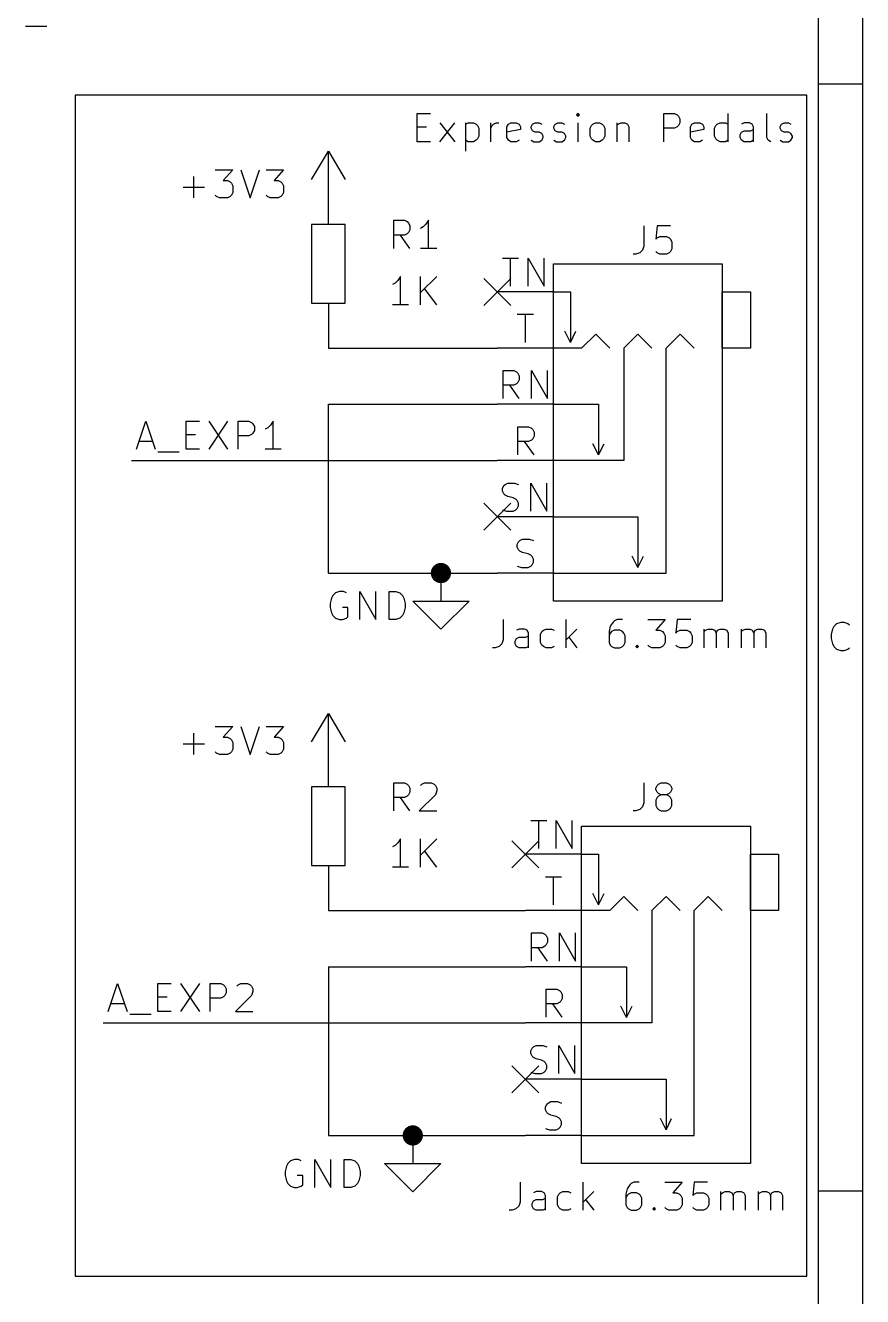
# Model space of a CAD drawing. Extents: x 0.4 to 11.3, y -7.9 to -0.4.
# Drawn here: x 9.812 to 11.299, y -6.486 to -4.226 of the extents above; entities that cross this region are included whole.
import ezdxf

# ---------------------------------------------------------------- set-up
doc = ezdxf.new("R2010")
doc.units = 0
doc.header["$MEASUREMENT"] = 0
for name, color, linetype in [('BLUE2', 5, 'CONTINUOUS'), ('BLUE3', 171, 'CONTINUOUS'), ('BROWN2', 54, 'CONTINUOUS'), ('CYAN2', 4, 'CONTINUOUS'), ('GRAY1', 251, 'CONTINUOUS'), ('GREEN3', 91, 'CONTINUOUS'), ('LYELLOW', 51, 'CONTINUOUS'), ('RED2', 1, 'CONTINUOUS'), ('RED3', 11, 'CONTINUOUS')]:
    doc.layers.add(name, color=color, linetype=linetype)

msp = doc.modelspace()

# ---------------------------------------------------------------- linework, layer by layer
at = {"layer": 'BLUE2', "linetype": 'CONTINUOUS'}
for p, q in [((10.626, -4.676), (10.674, -4.724)), ((10.674, -4.676), (10.626, -4.724)), ((10.626, -5.076), (10.674, -5.124)), ((10.674, -5.076), (10.626, -5.124)), ((10.676, -5.676), (10.724, -5.724)), ((10.724, -5.676), (10.676, -5.724)), ((10.676, -6.076), (10.724, -6.124)), ((10.724, -6.076), (10.676, -6.124))]:
    msp.add_line(p, q, dxfattribs=at)
at = {"layer": 'BLUE3', "linetype": 'CONTINUOUS'}
for p, q in [((9.9, -4.35), (9.9, -6.45)), ((11.2, -4.35), (9.9, -4.35)), ((11.2, -6.45), (11.2, -4.35)), ((10.5079, -4.433), (10.5079, -4.383)), ((10.5079, -4.383), (10.5317, -4.383)), ((10.7936, -4.383), (10.7912, -4.3853)), ((10.796, -4.3853), (10.7936, -4.383)), ((10.7936, -4.383), (10.7936, -4.3877)), ((10.9459, -4.433), (10.9459, -4.383)), ((10.9459, -4.383), (10.965, -4.383)), ((10.965, -4.383), (10.9698, -4.3853)), ((11.0602, -4.433), (11.0602, -4.383)), ((11.1293, -4.4258), (11.1293, -4.383)), ((10.5079, -4.4068), (10.5245, -4.4068)), ((10.5483, -4.433), (10.5745, -4.3996)), ((10.5483, -4.3996), (10.5745, -4.433)), ((10.5936, -4.3996), (10.5936, -4.4496)), ((10.5936, -4.402), (10.5983, -4.3996)), ((10.5983, -4.3996), (10.6079, -4.3996)), ((10.6079, -4.3996), (10.6126, -4.402)), ((10.6126, -4.402), (10.615, -4.4044)), ((10.615, -4.4044), (10.6174, -4.4092)), ((10.6388, -4.433), (10.6388, -4.3996)), ((10.6388, -4.4092), (10.6412, -4.4044)), ((10.6412, -4.4044), (10.6436, -4.402)), ((10.6436, -4.402), (10.6483, -4.3996)), ((10.6483, -4.3996), (10.6531, -4.3996)), ((10.6674, -4.4068), (10.6698, -4.402)), ((10.6674, -4.4258), (10.6674, -4.4068)), ((10.6698, -4.402), (10.6745, -4.3996)), ((10.6745, -4.3996), (10.684, -4.3996)), ((10.684, -4.3996), (10.6888, -4.402)), ((10.6888, -4.402), (10.6912, -4.4068)), ((10.6912, -4.4068), (10.6912, -4.4115)), ((10.7102, -4.4068), (10.7126, -4.402)), ((10.7102, -4.4092), (10.7102, -4.4068)), ((10.7126, -4.402), (10.7174, -4.3996)), ((10.7174, -4.3996), (10.7245, -4.3996)), ((10.7245, -4.3996), (10.7293, -4.402)), ((10.7507, -4.4068), (10.7531, -4.402)), ((10.7507, -4.4092), (10.7507, -4.4068)), ((10.7531, -4.402), (10.7579, -4.3996)), ((10.7579, -4.3996), (10.765, -4.3996)), ((10.765, -4.3996), (10.7698, -4.402)), ((10.7912, -4.3853), (10.7936, -4.3877)), ((10.7936, -4.3877), (10.796, -4.3853)), ((10.7936, -4.433), (10.7936, -4.3996)), ((10.815, -4.4092), (10.8174, -4.4044)), ((10.8174, -4.4044), (10.8198, -4.402)), ((10.8198, -4.402), (10.8245, -4.3996)), ((10.8245, -4.3996), (10.8317, -4.3996)), ((10.8317, -4.3996), (10.8364, -4.402)), ((10.8364, -4.402), (10.8388, -4.4044)), ((10.8388, -4.4044), (10.8412, -4.4092)), ((10.8626, -4.3996), (10.8626, -4.433)), ((10.8626, -4.4044), (10.865, -4.402)), ((10.865, -4.402), (10.8698, -4.3996)), ((10.8698, -4.3996), (10.8769, -4.3996)), ((10.8769, -4.3996), (10.8817, -4.402)), ((10.8817, -4.402), (10.884, -4.4068)), ((10.884, -4.4068), (10.884, -4.433)), ((10.9698, -4.4068), (10.965, -4.4092)), ((10.9698, -4.3853), (10.9721, -4.3877)), ((10.9721, -4.4044), (10.9698, -4.4068)), ((10.9721, -4.3877), (10.9745, -4.3925)), ((10.9745, -4.3996), (10.9721, -4.4044)), ((10.9745, -4.3925), (10.9745, -4.3996)), ((10.9936, -4.4068), (10.9959, -4.402)), ((10.9936, -4.4258), (10.9936, -4.4068)), ((10.9959, -4.402), (11.0007, -4.3996)), ((11.0007, -4.3996), (11.0102, -4.3996)), ((11.0102, -4.3996), (11.015, -4.402)), ((11.015, -4.402), (11.0174, -4.4068)), ((11.0174, -4.4068), (11.0174, -4.4115)), ((11.0364, -4.4092), (11.0388, -4.4044)), ((11.0388, -4.4044), (11.0412, -4.402)), ((11.0412, -4.402), (11.046, -4.3996)), ((11.046, -4.3996), (11.0555, -4.3996)), ((11.0555, -4.3996), (11.0602, -4.402)), ((11.0888, -4.3996), (11.084, -4.402)), ((11.0983, -4.3996), (11.0888, -4.3996)), ((11.1031, -4.402), (11.0983, -4.3996)), ((11.1055, -4.4068), (11.1031, -4.402)), ((11.1055, -4.433), (11.1055, -4.4068)), ((11.1531, -4.4068), (11.1555, -4.402)), ((11.1531, -4.4092), (11.1531, -4.4068)), ((11.1555, -4.402), (11.1602, -4.3996)), ((11.1602, -4.3996), (11.1674, -4.3996)), ((11.1674, -4.3996), (11.1721, -4.402)), ((10.615, -4.4282), (10.6126, -4.4306)), ((10.6174, -4.4234), (10.615, -4.4282)), ((10.6174, -4.4092), (10.6174, -4.4234)), ((10.6912, -4.4115), (10.6674, -4.4163)), ((10.6698, -4.4306), (10.6674, -4.4258)), ((10.7126, -4.4139), (10.7102, -4.4092)), ((10.7174, -4.4163), (10.7126, -4.4139)), ((10.7245, -4.4163), (10.7174, -4.4163)), ((10.7293, -4.4187), (10.7245, -4.4163)), ((10.7317, -4.4234), (10.7293, -4.4187)), ((10.7293, -4.4306), (10.7317, -4.4258)), ((10.7317, -4.4258), (10.7317, -4.4234)), ((10.7531, -4.4139), (10.7507, -4.4092)), ((10.7579, -4.4163), (10.7531, -4.4139)), ((10.765, -4.4163), (10.7579, -4.4163)), ((10.7698, -4.4187), (10.765, -4.4163)), ((10.7721, -4.4234), (10.7698, -4.4187)), ((10.7698, -4.4306), (10.7721, -4.4258)), ((10.7721, -4.4258), (10.7721, -4.4234)), ((10.815, -4.4234), (10.815, -4.4092)), ((10.8174, -4.4282), (10.815, -4.4234)), ((10.8198, -4.4306), (10.8174, -4.4282)), ((10.8388, -4.4282), (10.8364, -4.4306)), ((10.8412, -4.4234), (10.8388, -4.4282)), ((10.8412, -4.4092), (10.8412, -4.4234)), ((10.965, -4.4092), (10.9459, -4.4092)), ((11.0174, -4.4115), (10.9936, -4.4163)), ((10.9959, -4.4306), (10.9936, -4.4258)), ((11.0364, -4.4234), (11.0364, -4.4092)), ((11.0388, -4.4282), (11.0364, -4.4234)), ((11.0412, -4.4306), (11.0388, -4.4282)), ((11.0817, -4.4211), (11.084, -4.4163)), ((11.0817, -4.4258), (11.0817, -4.4211)), ((11.084, -4.4306), (11.0817, -4.4258)), ((11.084, -4.4163), (11.0888, -4.4139)), ((11.0888, -4.4139), (11.1007, -4.4139)), ((11.1007, -4.4139), (11.1055, -4.4115)), ((11.1317, -4.4306), (11.1293, -4.4258)), ((11.1555, -4.4139), (11.1531, -4.4092)), ((11.1602, -4.4163), (11.1555, -4.4139)), ((11.1674, -4.4163), (11.1602, -4.4163)), ((11.1721, -4.4187), (11.1674, -4.4163)), ((11.1745, -4.4234), (11.1721, -4.4187)), ((11.1721, -4.4306), (11.1745, -4.4258)), ((11.1745, -4.4258), (11.1745, -4.4234)), ((10.5317, -4.433), (10.5079, -4.433)), ((10.5983, -4.433), (10.5936, -4.4306)), ((10.6079, -4.433), (10.5983, -4.433)), ((10.6126, -4.4306), (10.6079, -4.433)), ((10.6745, -4.433), (10.6698, -4.4306)), ((10.684, -4.433), (10.6745, -4.433)), ((10.6888, -4.4306), (10.684, -4.433)), ((10.7102, -4.4306), (10.715, -4.433)), ((10.715, -4.433), (10.7245, -4.433)), ((10.7245, -4.433), (10.7293, -4.4306)), ((10.7507, -4.4306), (10.7555, -4.433)), ((10.7555, -4.433), (10.765, -4.433)), ((10.765, -4.433), (10.7698, -4.4306)), ((10.8245, -4.433), (10.8198, -4.4306)), ((10.8317, -4.433), (10.8245, -4.433)), ((10.8364, -4.4306), (10.8317, -4.433)), ((11.0007, -4.433), (10.9959, -4.4306)), ((11.0102, -4.433), (11.0007, -4.433)), ((11.015, -4.4306), (11.0102, -4.433)), ((11.046, -4.433), (11.0412, -4.4306)), ((11.0555, -4.433), (11.046, -4.433)), ((11.0602, -4.4306), (11.0555, -4.433)), ((11.0888, -4.433), (11.084, -4.4306)), ((11.1007, -4.433), (11.0888, -4.433)), ((11.1055, -4.4306), (11.1007, -4.433)), ((11.1364, -4.433), (11.1317, -4.4306)), ((11.1531, -4.4306), (11.1579, -4.433)), ((11.1579, -4.433), (11.1674, -4.433)), ((11.1674, -4.433), (11.1721, -4.4306)), ((9.9, -6.45), (11.2, -6.45))]:
    msp.add_line(p, q, dxfattribs=at)
at = {"layer": 'BROWN2', "linetype": 'CONTINUOUS'}
msp.add_line((9.8116, -4.2276), (9.8497, -4.2276), dxfattribs=at)
at = {"layer": 'CYAN2', "linetype": 'CONTINUOUS'}
for p, q in [((10.1109, -4.5328), (10.1109, -4.4947)), ((10.1109, -4.5328), (10.1109, -4.4947)), ((10.149, -4.4828), (10.18, -4.4828)), ((10.149, -4.4828), (10.18, -4.4828)), ((10.18, -4.4828), (10.1633, -4.5019)), ((10.18, -4.4828), (10.1633, -4.5019)), ((10.1943, -4.4828), (10.2109, -4.5328)), ((10.1943, -4.4828), (10.2109, -4.5328)), ((10.2109, -4.5328), (10.2276, -4.4828)), ((10.2109, -4.5328), (10.2276, -4.4828)), ((10.2395, -4.4828), (10.2705, -4.4828)), ((10.2395, -4.4828), (10.2705, -4.4828)), ((10.2705, -4.4828), (10.2538, -4.5019)), ((10.2705, -4.4828), (10.2538, -4.5019)), ((10.0919, -4.5138), (10.13, -4.5138)), ((10.0919, -4.5138), (10.13, -4.5138)), ((10.1633, -4.5019), (10.1705, -4.5019)), ((10.1633, -4.5019), (10.1705, -4.5019)), ((10.1705, -4.5019), (10.1752, -4.5042)), ((10.1705, -4.5019), (10.1752, -4.5042)), ((10.1752, -4.5042), (10.1776, -4.5066)), ((10.1752, -4.5042), (10.1776, -4.5066)), ((10.1776, -4.5066), (10.18, -4.5114)), ((10.1776, -4.5066), (10.18, -4.5114)), ((10.18, -4.5114), (10.18, -4.5233)), ((10.18, -4.5114), (10.18, -4.5233)), ((10.2538, -4.5019), (10.261, -4.5019)), ((10.2538, -4.5019), (10.261, -4.5019)), ((10.261, -4.5019), (10.2657, -4.5042)), ((10.261, -4.5019), (10.2657, -4.5042)), ((10.2657, -4.5042), (10.2681, -4.5066)), ((10.2657, -4.5042), (10.2681, -4.5066)), ((10.2681, -4.5066), (10.2705, -4.5114)), ((10.2681, -4.5066), (10.2705, -4.5114)), ((10.2705, -4.5114), (10.2705, -4.5233)), ((10.2705, -4.5114), (10.2705, -4.5233)), ((10.1514, -4.5304), (10.149, -4.528)), ((10.1514, -4.5304), (10.149, -4.528)), ((10.1562, -4.5328), (10.1514, -4.5304)), ((10.1562, -4.5328), (10.1514, -4.5304)), ((10.1705, -4.5328), (10.1562, -4.5328)), ((10.1705, -4.5328), (10.1562, -4.5328)), ((10.1752, -4.5304), (10.1705, -4.5328)), ((10.1752, -4.5304), (10.1705, -4.5328)), ((10.1776, -4.528), (10.1752, -4.5304)), ((10.1776, -4.528), (10.1752, -4.5304)), ((10.18, -4.5233), (10.1776, -4.528)), ((10.18, -4.5233), (10.1776, -4.528)), ((10.2419, -4.5304), (10.2395, -4.528)), ((10.2419, -4.5304), (10.2395, -4.528)), ((10.2467, -4.5328), (10.2419, -4.5304)), ((10.2467, -4.5328), (10.2419, -4.5304)), ((10.261, -4.5328), (10.2467, -4.5328)), ((10.261, -4.5328), (10.2467, -4.5328)), ((10.2657, -4.5304), (10.261, -4.5328)), ((10.2657, -4.5304), (10.261, -4.5328)), ((10.2681, -4.528), (10.2657, -4.5304)), ((10.2681, -4.528), (10.2657, -4.5304)), ((10.2705, -4.5233), (10.2681, -4.528)), ((10.2705, -4.5233), (10.2681, -4.528)), ((10.4663, -4.6228), (10.4663, -4.5728)), ((10.4663, -4.5728), (10.4853, -4.5728)), ((10.4663, -4.6228), (10.4663, -4.5728)), ((10.4663, -4.5728), (10.4853, -4.5728)), ((10.4853, -4.5728), (10.4901, -4.5752)), ((10.4853, -4.5728), (10.4901, -4.5752)), ((10.4901, -4.5752), (10.4925, -4.5776)), ((10.4901, -4.5752), (10.4925, -4.5776)), ((10.4925, -4.5776), (10.4949, -4.5823)), ((10.4925, -4.5776), (10.4949, -4.5823)), ((10.4949, -4.5823), (10.4949, -4.5895)), ((10.4949, -4.5823), (10.4949, -4.5895)), ((10.5187, -4.5847), (10.5139, -4.5871)), ((10.5187, -4.5847), (10.5139, -4.5871)), ((10.5234, -4.5799), (10.5187, -4.5847)), ((10.5234, -4.5799), (10.5187, -4.5847)), ((10.5282, -4.5728), (10.5234, -4.5799)), ((10.5282, -4.5728), (10.5234, -4.5799)), ((10.5282, -4.6228), (10.5282, -4.5728)), ((10.5282, -4.6228), (10.5282, -4.5728)), ((10.9106, -4.5828), (10.9106, -4.6185)), ((10.9344, -4.5828), (10.932, -4.6066)), ((10.9582, -4.5828), (10.9344, -4.5828)), ((10.4853, -4.599), (10.4663, -4.599)), ((10.4853, -4.599), (10.4663, -4.599)), ((10.4949, -4.6228), (10.4782, -4.599)), ((10.4949, -4.6228), (10.4782, -4.599)), ((10.4901, -4.5966), (10.4853, -4.599)), ((10.4901, -4.5966), (10.4853, -4.599)), ((10.4925, -4.5942), (10.4901, -4.5966)), ((10.4925, -4.5942), (10.4901, -4.5966)), ((10.4949, -4.5895), (10.4925, -4.5942)), ((10.4949, -4.5895), (10.4925, -4.5942)), ((10.932, -4.6066), (10.9344, -4.6042)), ((10.9344, -4.6042), (10.9391, -4.6018)), ((10.9391, -4.6018), (10.951, -4.6018)), ((10.951, -4.6018), (10.9558, -4.6042)), ((10.9558, -4.6042), (10.9582, -4.6066)), ((10.9582, -4.6066), (10.9606, -4.6114)), ((10.5425, -4.6228), (10.5139, -4.6228)), ((10.5425, -4.6228), (10.5139, -4.6228)), ((10.8963, -4.6328), (10.8915, -4.6328)), ((10.9034, -4.6304), (10.8963, -4.6328)), ((10.9082, -4.6257), (10.9034, -4.6304)), ((10.9106, -4.6185), (10.9082, -4.6257)), ((10.9344, -4.6304), (10.932, -4.628)), ((10.9391, -4.6328), (10.9344, -4.6304)), ((10.951, -4.6328), (10.9391, -4.6328)), ((10.9558, -4.6304), (10.951, -4.6328)), ((10.9582, -4.628), (10.9558, -4.6304)), ((10.9606, -4.6233), (10.9582, -4.628)), ((10.9606, -4.6114), (10.9606, -4.6233)), ((10.4782, -4.6728), (10.4734, -4.6799)), ((10.4782, -4.6728), (10.4734, -4.6799)), ((10.4782, -4.7228), (10.4782, -4.6728)), ((10.4782, -4.7228), (10.4782, -4.6728)), ((10.5139, -4.7228), (10.5139, -4.6728)), ((10.5425, -4.6728), (10.5139, -4.7014)), ((10.5139, -4.7228), (10.5139, -4.6728)), ((10.5425, -4.6728), (10.5139, -4.7014)), ((10.4687, -4.6847), (10.4639, -4.6871)), ((10.4687, -4.6847), (10.4639, -4.6871)), ((10.4734, -4.6799), (10.4687, -4.6847)), ((10.4734, -4.6799), (10.4687, -4.6847)), ((10.5425, -4.7228), (10.521, -4.6942)), ((10.5425, -4.7228), (10.521, -4.6942)), ((10.4925, -4.7228), (10.4639, -4.7228)), ((10.4925, -4.7228), (10.4639, -4.7228)), ((10.3581, -5.2399), (10.3557, -5.2447)), ((10.3629, -5.2352), (10.3581, -5.2399)), ((10.37, -5.2328), (10.3629, -5.2352)), ((10.3771, -5.2328), (10.37, -5.2328)), ((10.3819, -5.2352), (10.3771, -5.2328)), ((10.4057, -5.2828), (10.4057, -5.2328)), ((10.4057, -5.2328), (10.4343, -5.2828)), ((10.4343, -5.2828), (10.4343, -5.2328)), ((10.4581, -5.2828), (10.4581, -5.2328)), ((10.4581, -5.2328), (10.47, -5.2328)), ((10.47, -5.2328), (10.4771, -5.2352)), ((10.4771, -5.2352), (10.4819, -5.2399)), ((10.4819, -5.2399), (10.4843, -5.2447)), ((10.3557, -5.2447), (10.3533, -5.2542)), ((10.3533, -5.2542), (10.3533, -5.2614)), ((10.3533, -5.2614), (10.3557, -5.2709)), ((10.3843, -5.2614), (10.3748, -5.2614)), ((10.3843, -5.278), (10.3843, -5.2614)), ((10.4843, -5.2447), (10.4867, -5.2542)), ((10.4867, -5.2614), (10.4843, -5.2709)), ((10.4867, -5.2542), (10.4867, -5.2614)), ((10.3557, -5.2709), (10.3581, -5.2757)), ((10.3581, -5.2757), (10.3629, -5.2804)), ((10.3629, -5.2804), (10.37, -5.2828)), ((10.37, -5.2828), (10.3748, -5.2828)), ((10.3748, -5.2828), (10.3819, -5.2804)), ((10.3819, -5.2804), (10.3843, -5.278)), ((10.47, -5.2828), (10.4581, -5.2828)), ((10.4771, -5.2804), (10.47, -5.2828)), ((10.4819, -5.2757), (10.4771, -5.2804)), ((10.4843, -5.2709), (10.4819, -5.2757)), ((10.6606, -5.2828), (10.6606, -5.3185)), ((10.7725, -5.3328), (10.7725, -5.2828)), ((10.8558, -5.2876), (10.851, -5.2947)), ((10.8582, -5.2852), (10.8558, -5.2876)), ((10.8629, -5.2828), (10.8582, -5.2852)), ((10.8725, -5.2828), (10.8629, -5.2828)), ((10.9177, -5.2828), (10.9487, -5.2828)), ((10.9487, -5.2828), (10.932, -5.3018)), ((10.9701, -5.2828), (10.9677, -5.3066)), ((10.9939, -5.2828), (10.9701, -5.2828)), ((10.6891, -5.2995), (10.6844, -5.3018)), ((10.6987, -5.2995), (10.6891, -5.2995)), ((10.7034, -5.3018), (10.6987, -5.2995)), ((10.701, -5.3138), (10.7058, -5.3114)), ((10.7058, -5.3066), (10.7034, -5.3018)), ((10.7058, -5.3328), (10.7058, -5.3066)), ((10.7272, -5.309), (10.7296, -5.3042)), ((10.7272, -5.3233), (10.7272, -5.309)), ((10.7296, -5.3042), (10.732, -5.3018)), ((10.732, -5.3018), (10.7368, -5.2995)), ((10.7368, -5.2995), (10.7463, -5.2995)), ((10.7463, -5.2995), (10.751, -5.3018)), ((10.7915, -5.2995), (10.7725, -5.3185)), ((10.851, -5.2947), (10.8487, -5.3042)), ((10.8487, -5.3042), (10.8487, -5.3233)), ((10.851, -5.3066), (10.8487, -5.3114)), ((10.8534, -5.3042), (10.851, -5.3066)), ((10.8582, -5.3018), (10.8534, -5.3042)), ((10.8677, -5.3018), (10.8582, -5.3018)), ((10.8725, -5.3042), (10.8677, -5.3018)), ((10.8749, -5.3066), (10.8725, -5.3042)), ((10.8772, -5.3114), (10.8749, -5.3066)), ((10.8772, -5.3233), (10.8772, -5.3114)), ((10.932, -5.3018), (10.9391, -5.3018)), ((10.9391, -5.3018), (10.9439, -5.3042)), ((10.9439, -5.3042), (10.9463, -5.3066)), ((10.9463, -5.3066), (10.9487, -5.3114)), ((10.9487, -5.3114), (10.9487, -5.3233)), ((10.9677, -5.3066), (10.9701, -5.3042)), ((10.9701, -5.3042), (10.9749, -5.3018)), ((10.9749, -5.3018), (10.9868, -5.3018)), ((10.9868, -5.3018), (10.9915, -5.3042)), ((10.9915, -5.3042), (10.9939, -5.3066)), ((10.9939, -5.3066), (10.9963, -5.3114)), ((10.9963, -5.3114), (10.9963, -5.3233)), ((11.0177, -5.3328), (11.0177, -5.2995)), ((11.0177, -5.3042), (11.0201, -5.3018)), ((11.0201, -5.3018), (11.0249, -5.2995)), ((11.0249, -5.2995), (11.032, -5.2995)), ((11.032, -5.2995), (11.0368, -5.3018)), ((11.0368, -5.3018), (11.0391, -5.3066)), ((11.0391, -5.3066), (11.0415, -5.3018)), ((11.0391, -5.3066), (11.0391, -5.3328)), ((11.0415, -5.3018), (11.0463, -5.2995)), ((11.0463, -5.2995), (11.0534, -5.2995)), ((11.0534, -5.2995), (11.0582, -5.3018)), ((11.0582, -5.3018), (11.0606, -5.3066)), ((11.0606, -5.3066), (11.0606, -5.3328)), ((11.0844, -5.3328), (11.0844, -5.2995)), ((11.0844, -5.3042), (11.0868, -5.3018)), ((11.0868, -5.3018), (11.0915, -5.2995)), ((11.0915, -5.2995), (11.0987, -5.2995)), ((11.0987, -5.2995), (11.1034, -5.3018)), ((11.1034, -5.3018), (11.1058, -5.3066)), ((11.1058, -5.3066), (11.1082, -5.3018)), ((11.1058, -5.3066), (11.1058, -5.3328)), ((11.1082, -5.3018), (11.1129, -5.2995)), ((11.1129, -5.2995), (11.1201, -5.2995)), ((11.1201, -5.2995), (11.1248, -5.3018)), ((11.1248, -5.3018), (11.1272, -5.3066)), ((11.1272, -5.3066), (11.1272, -5.3328)), ((10.6463, -5.3328), (10.6415, -5.3328)), ((10.6534, -5.3304), (10.6463, -5.3328)), ((10.6582, -5.3257), (10.6534, -5.3304)), ((10.6606, -5.3185), (10.6582, -5.3257)), ((10.682, -5.3209), (10.6844, -5.3161)), ((10.682, -5.3257), (10.682, -5.3209)), ((10.6844, -5.3304), (10.682, -5.3257)), ((10.6844, -5.3161), (10.6891, -5.3138)), ((10.6891, -5.3328), (10.6844, -5.3304)), ((10.6891, -5.3138), (10.701, -5.3138)), ((10.701, -5.3328), (10.6891, -5.3328)), ((10.7058, -5.3304), (10.701, -5.3328)), ((10.7296, -5.328), (10.7272, -5.3233)), ((10.732, -5.3304), (10.7296, -5.328)), ((10.7368, -5.3328), (10.732, -5.3304)), ((10.7463, -5.3328), (10.7368, -5.3328)), ((10.751, -5.3304), (10.7463, -5.3328)), ((10.7772, -5.3138), (10.7915, -5.3328)), ((10.8487, -5.3233), (10.851, -5.328)), ((10.851, -5.328), (10.8534, -5.3304)), ((10.8534, -5.3304), (10.8582, -5.3328)), ((10.8582, -5.3328), (10.8677, -5.3328)), ((10.8677, -5.3328), (10.8725, -5.3304)), ((10.8725, -5.3304), (10.8749, -5.328)), ((10.8749, -5.328), (10.8772, -5.3233)), ((10.8963, -5.3304), (10.8987, -5.328)), ((10.8987, -5.3328), (10.8963, -5.3304)), ((10.8987, -5.328), (10.901, -5.3304)), ((10.8987, -5.328), (10.8987, -5.3328)), ((10.901, -5.3304), (10.8987, -5.3328)), ((10.9201, -5.3304), (10.9177, -5.328)), ((10.9249, -5.3328), (10.9201, -5.3304)), ((10.9391, -5.3328), (10.9249, -5.3328)), ((10.9439, -5.3304), (10.9391, -5.3328)), ((10.9463, -5.328), (10.9439, -5.3304)), ((10.9487, -5.3233), (10.9463, -5.328)), ((10.9701, -5.3304), (10.9677, -5.328)), ((10.9749, -5.3328), (10.9701, -5.3304)), ((10.9868, -5.3328), (10.9749, -5.3328)), ((10.9915, -5.3304), (10.9868, -5.3328)), ((10.9939, -5.328), (10.9915, -5.3304)), ((10.9963, -5.3233), (10.9939, -5.328)), ((10.1109, -5.5228), (10.1109, -5.4847)), ((10.1109, -5.5228), (10.1109, -5.4847)), ((10.149, -5.4728), (10.18, -5.4728)), ((10.149, -5.4728), (10.18, -5.4728)), ((10.18, -5.4728), (10.1633, -5.4919)), ((10.18, -5.4728), (10.1633, -5.4919)), ((10.1633, -5.4919), (10.1705, -5.4919)), ((10.1633, -5.4919), (10.1705, -5.4919)), ((10.1705, -5.4919), (10.1752, -5.4942)), ((10.1705, -5.4919), (10.1752, -5.4942)), ((10.1943, -5.4728), (10.2109, -5.5228)), ((10.1943, -5.4728), (10.2109, -5.5228)), ((10.2109, -5.5228), (10.2276, -5.4728)), ((10.2109, -5.5228), (10.2276, -5.4728)), ((10.2395, -5.4728), (10.2705, -5.4728)), ((10.2395, -5.4728), (10.2705, -5.4728)), ((10.2705, -5.4728), (10.2538, -5.4919)), ((10.2705, -5.4728), (10.2538, -5.4919)), ((10.2538, -5.4919), (10.261, -5.4919)), ((10.2538, -5.4919), (10.261, -5.4919)), ((10.261, -5.4919), (10.2657, -5.4942)), ((10.261, -5.4919), (10.2657, -5.4942)), ((10.0919, -5.5038), (10.13, -5.5038)), ((10.0919, -5.5038), (10.13, -5.5038)), ((10.1752, -5.4942), (10.1776, -5.4966)), ((10.1752, -5.4942), (10.1776, -5.4966)), ((10.1776, -5.4966), (10.18, -5.5014)), ((10.1776, -5.4966), (10.18, -5.5014)), ((10.18, -5.5133), (10.1776, -5.518)), ((10.18, -5.5133), (10.1776, -5.518)), ((10.18, -5.5014), (10.18, -5.5133)), ((10.18, -5.5014), (10.18, -5.5133)), ((10.2657, -5.4942), (10.2681, -5.4966)), ((10.2657, -5.4942), (10.2681, -5.4966)), ((10.2681, -5.4966), (10.2705, -5.5014)), ((10.2681, -5.4966), (10.2705, -5.5014)), ((10.2705, -5.5133), (10.2681, -5.518)), ((10.2705, -5.5133), (10.2681, -5.518)), ((10.2705, -5.5014), (10.2705, -5.5133)), ((10.2705, -5.5014), (10.2705, -5.5133)), ((10.1514, -5.5204), (10.149, -5.518)), ((10.1514, -5.5204), (10.149, -5.518)), ((10.1562, -5.5228), (10.1514, -5.5204)), ((10.1562, -5.5228), (10.1514, -5.5204)), ((10.1705, -5.5228), (10.1562, -5.5228)), ((10.1705, -5.5228), (10.1562, -5.5228)), ((10.1752, -5.5204), (10.1705, -5.5228)), ((10.1752, -5.5204), (10.1705, -5.5228)), ((10.1776, -5.518), (10.1752, -5.5204)), ((10.1776, -5.518), (10.1752, -5.5204)), ((10.2419, -5.5204), (10.2395, -5.518)), ((10.2419, -5.5204), (10.2395, -5.518)), ((10.2467, -5.5228), (10.2419, -5.5204)), ((10.2467, -5.5228), (10.2419, -5.5204)), ((10.261, -5.5228), (10.2467, -5.5228)), ((10.261, -5.5228), (10.2467, -5.5228)), ((10.2657, -5.5204), (10.261, -5.5228)), ((10.2657, -5.5204), (10.261, -5.5228)), ((10.2681, -5.518), (10.2657, -5.5204)), ((10.2681, -5.518), (10.2657, -5.5204)), ((10.4663, -5.6228), (10.4663, -5.5728)), ((10.4663, -5.5728), (10.4853, -5.5728)), ((10.4663, -5.6228), (10.4663, -5.5728)), ((10.4663, -5.5728), (10.4853, -5.5728)), ((10.4853, -5.5728), (10.4901, -5.5752)), ((10.4853, -5.5728), (10.4901, -5.5752)), ((10.4901, -5.5752), (10.4925, -5.5776)), ((10.4901, -5.5752), (10.4925, -5.5776)), ((10.4925, -5.5776), (10.4949, -5.5823)), ((10.4925, -5.5776), (10.4949, -5.5823)), ((10.4949, -5.5823), (10.4949, -5.5895)), ((10.4949, -5.5823), (10.4949, -5.5895)), ((10.5139, -5.5776), (10.5163, -5.5752)), ((10.5139, -5.5776), (10.5163, -5.5752)), ((10.5163, -5.5752), (10.521, -5.5728)), ((10.5163, -5.5752), (10.521, -5.5728)), ((10.521, -5.5728), (10.5329, -5.5728)), ((10.521, -5.5728), (10.5329, -5.5728)), ((10.5329, -5.5728), (10.5377, -5.5752)), ((10.5329, -5.5728), (10.5377, -5.5752)), ((10.5377, -5.5752), (10.5401, -5.5776)), ((10.5377, -5.5752), (10.5401, -5.5776)), ((10.5401, -5.5776), (10.5425, -5.5823)), ((10.5401, -5.5776), (10.5425, -5.5823)), ((10.5425, -5.5823), (10.5425, -5.5871)), ((10.5425, -5.5823), (10.5425, -5.5871)), ((10.9106, -5.5728), (10.9106, -5.6085)), ((10.932, -5.5823), (10.9344, -5.5776)), ((10.932, -5.5847), (10.932, -5.5823)), ((10.9344, -5.5776), (10.9368, -5.5752)), ((10.9368, -5.5752), (10.9415, -5.5728)), ((10.9415, -5.5728), (10.951, -5.5728)), ((10.951, -5.5728), (10.9558, -5.5752)), ((10.9558, -5.5752), (10.9582, -5.5776)), ((10.9582, -5.5776), (10.9606, -5.5823)), ((10.9606, -5.5823), (10.9606, -5.5847)), ((10.4853, -5.599), (10.4663, -5.599)), ((10.4853, -5.599), (10.4663, -5.599)), ((10.4949, -5.6228), (10.4782, -5.599)), ((10.4949, -5.6228), (10.4782, -5.599)), ((10.4901, -5.5966), (10.4853, -5.599)), ((10.4901, -5.5966), (10.4853, -5.599)), ((10.4925, -5.5942), (10.4901, -5.5966)), ((10.4925, -5.5942), (10.4901, -5.5966)), ((10.4949, -5.5895), (10.4925, -5.5942)), ((10.4949, -5.5895), (10.4925, -5.5942)), ((10.5401, -5.5942), (10.5115, -5.6228)), ((10.5401, -5.5942), (10.5115, -5.6228)), ((10.5425, -5.5871), (10.5401, -5.5942)), ((10.5425, -5.5871), (10.5401, -5.5942)), ((10.9344, -5.5895), (10.932, -5.5847)), ((10.9344, -5.599), (10.932, -5.6038)), ((10.932, -5.6038), (10.932, -5.6133)), ((10.9368, -5.5918), (10.9344, -5.5895)), ((10.9368, -5.5966), (10.9344, -5.599)), ((10.9415, -5.5942), (10.9368, -5.5918)), ((10.9415, -5.5942), (10.9368, -5.5966)), ((10.951, -5.5942), (10.9415, -5.5942)), ((10.9558, -5.5918), (10.951, -5.5942)), ((10.9558, -5.5966), (10.951, -5.5942)), ((10.9582, -5.5895), (10.9558, -5.5918)), ((10.9582, -5.599), (10.9558, -5.5966)), ((10.9606, -5.5847), (10.9582, -5.5895)), ((10.9606, -5.6038), (10.9582, -5.599)), ((10.9606, -5.6133), (10.9606, -5.6038)), ((10.5115, -5.6228), (10.5425, -5.6228)), ((10.5115, -5.6228), (10.5425, -5.6228)), ((10.8963, -5.6228), (10.8915, -5.6228)), ((10.9034, -5.6204), (10.8963, -5.6228)), ((10.9082, -5.6157), (10.9034, -5.6204)), ((10.9106, -5.6085), (10.9082, -5.6157)), ((10.932, -5.6133), (10.9344, -5.618)), ((10.9344, -5.618), (10.9368, -5.6204)), ((10.9368, -5.6204), (10.9415, -5.6228)), ((10.9415, -5.6228), (10.951, -5.6228)), ((10.951, -5.6228), (10.9558, -5.6204)), ((10.9558, -5.6204), (10.9582, -5.618)), ((10.9582, -5.618), (10.9606, -5.6133)), ((10.4782, -5.6728), (10.4734, -5.6799)), ((10.4782, -5.6728), (10.4734, -5.6799)), ((10.4782, -5.7228), (10.4782, -5.6728)), ((10.4782, -5.7228), (10.4782, -5.6728)), ((10.5139, -5.7228), (10.5139, -5.6728)), ((10.5425, -5.6728), (10.5139, -5.7014)), ((10.5139, -5.7228), (10.5139, -5.6728)), ((10.5425, -5.6728), (10.5139, -5.7014)), ((10.4687, -5.6847), (10.4639, -5.6871)), ((10.4687, -5.6847), (10.4639, -5.6871)), ((10.4734, -5.6799), (10.4687, -5.6847)), ((10.4734, -5.6799), (10.4687, -5.6847)), ((10.5425, -5.7228), (10.521, -5.6942)), ((10.5425, -5.7228), (10.521, -5.6942)), ((10.4925, -5.7228), (10.4639, -5.7228)), ((10.4925, -5.7228), (10.4639, -5.7228)), ((10.2757, -6.2547), (10.2733, -6.2642)), ((10.2781, -6.2499), (10.2757, -6.2547)), ((10.2829, -6.2452), (10.2781, -6.2499)), ((10.29, -6.2428), (10.2829, -6.2452)), ((10.2971, -6.2428), (10.29, -6.2428)), ((10.3019, -6.2452), (10.2971, -6.2428)), ((10.3257, -6.2928), (10.3257, -6.2428)), ((10.3257, -6.2428), (10.3543, -6.2928)), ((10.3543, -6.2928), (10.3543, -6.2428)), ((10.3781, -6.2928), (10.3781, -6.2428)), ((10.3781, -6.2428), (10.39, -6.2428)), ((10.39, -6.2428), (10.3971, -6.2452)), ((10.3971, -6.2452), (10.4019, -6.2499)), ((10.4019, -6.2499), (10.4043, -6.2547)), ((10.4043, -6.2547), (10.4067, -6.2642)), ((10.2733, -6.2642), (10.2733, -6.2714)), ((10.2733, -6.2714), (10.2757, -6.2809)), ((10.2757, -6.2809), (10.2781, -6.2857)), ((10.3043, -6.2714), (10.2948, -6.2714)), ((10.3043, -6.288), (10.3043, -6.2714)), ((10.4043, -6.2809), (10.4019, -6.2857)), ((10.4067, -6.2714), (10.4043, -6.2809)), ((10.4067, -6.2642), (10.4067, -6.2714)), ((10.6906, -6.2828), (10.6906, -6.3185)), ((10.8025, -6.3328), (10.8025, -6.2828)), ((10.8929, -6.2828), (10.8882, -6.2852)), ((10.9025, -6.2828), (10.8929, -6.2828)), ((10.9477, -6.2828), (10.9787, -6.2828)), ((10.9787, -6.2828), (10.962, -6.3018)), ((11.0001, -6.2828), (10.9977, -6.3066)), ((11.0239, -6.2828), (11.0001, -6.2828)), ((10.2781, -6.2857), (10.2829, -6.2904)), ((10.2829, -6.2904), (10.29, -6.2928)), ((10.29, -6.2928), (10.2948, -6.2928)), ((10.2948, -6.2928), (10.3019, -6.2904)), ((10.3019, -6.2904), (10.3043, -6.288)), ((10.39, -6.2928), (10.3781, -6.2928)), ((10.3971, -6.2904), (10.39, -6.2928)), ((10.4019, -6.2857), (10.3971, -6.2904)), ((10.7191, -6.2995), (10.7144, -6.3018)), ((10.7287, -6.2995), (10.7191, -6.2995)), ((10.7334, -6.3018), (10.7287, -6.2995)), ((10.7358, -6.3066), (10.7334, -6.3018)), ((10.7572, -6.309), (10.7596, -6.3042)), ((10.7596, -6.3042), (10.762, -6.3018)), ((10.762, -6.3018), (10.7668, -6.2995)), ((10.7668, -6.2995), (10.7763, -6.2995)), ((10.7763, -6.2995), (10.781, -6.3018)), ((10.8215, -6.2995), (10.8025, -6.3185)), ((10.881, -6.2947), (10.8787, -6.3042)), ((10.8787, -6.3042), (10.8787, -6.3233)), ((10.8858, -6.2876), (10.881, -6.2947)), ((10.8834, -6.3042), (10.881, -6.3066)), ((10.8882, -6.3018), (10.8834, -6.3042)), ((10.8882, -6.2852), (10.8858, -6.2876)), ((10.8977, -6.3018), (10.8882, -6.3018)), ((10.9025, -6.3042), (10.8977, -6.3018)), ((10.9049, -6.3066), (10.9025, -6.3042)), ((10.962, -6.3018), (10.9691, -6.3018)), ((10.9691, -6.3018), (10.9739, -6.3042)), ((10.9739, -6.3042), (10.9763, -6.3066)), ((10.9977, -6.3066), (11.0001, -6.3042)), ((11.0001, -6.3042), (11.0049, -6.3018)), ((11.0049, -6.3018), (11.0168, -6.3018)), ((11.0168, -6.3018), (11.0215, -6.3042)), ((11.0215, -6.3042), (11.0239, -6.3066)), ((11.0477, -6.3328), (11.0477, -6.2995)), ((11.0477, -6.3042), (11.0501, -6.3018)), ((11.0501, -6.3018), (11.0549, -6.2995)), ((11.0549, -6.2995), (11.062, -6.2995)), ((11.062, -6.2995), (11.0668, -6.3018)), ((11.0668, -6.3018), (11.0691, -6.3066)), ((11.0691, -6.3066), (11.0715, -6.3018)), ((11.0715, -6.3018), (11.0763, -6.2995)), ((11.0763, -6.2995), (11.0834, -6.2995)), ((11.0834, -6.2995), (11.0882, -6.3018)), ((11.0882, -6.3018), (11.0906, -6.3066)), ((11.1144, -6.3328), (11.1144, -6.2995)), ((11.1144, -6.3042), (11.1168, -6.3018)), ((11.1168, -6.3018), (11.1215, -6.2995)), ((11.1215, -6.2995), (11.1287, -6.2995)), ((11.1287, -6.2995), (11.1334, -6.3018)), ((11.1334, -6.3018), (11.1358, -6.3066)), ((11.1358, -6.3066), (11.1382, -6.3018)), ((11.1382, -6.3018), (11.1429, -6.2995)), ((11.1429, -6.2995), (11.1501, -6.2995)), ((11.1501, -6.2995), (11.1548, -6.3018)), ((11.1548, -6.3018), (11.1572, -6.3066)), ((10.6882, -6.3257), (10.6834, -6.3304)), ((10.6906, -6.3185), (10.6882, -6.3257)), ((10.712, -6.3209), (10.7144, -6.3161)), ((10.712, -6.3257), (10.712, -6.3209)), ((10.7144, -6.3304), (10.712, -6.3257)), ((10.7144, -6.3161), (10.7191, -6.3138)), ((10.7191, -6.3138), (10.731, -6.3138)), ((10.731, -6.3138), (10.7358, -6.3114)), ((10.7358, -6.3328), (10.7358, -6.3066)), ((10.7572, -6.3233), (10.7572, -6.309)), ((10.7596, -6.328), (10.7572, -6.3233)), ((10.762, -6.3304), (10.7596, -6.328)), ((10.8072, -6.3138), (10.8215, -6.3328)), ((10.881, -6.3066), (10.8787, -6.3114)), ((10.8787, -6.3233), (10.881, -6.328)), ((10.881, -6.328), (10.8834, -6.3304)), ((10.9025, -6.3304), (10.9049, -6.328)), ((10.9072, -6.3114), (10.9049, -6.3066)), ((10.9049, -6.328), (10.9072, -6.3233)), ((10.9072, -6.3233), (10.9072, -6.3114)), ((10.9263, -6.3304), (10.9287, -6.328)), ((10.9287, -6.328), (10.931, -6.3304)), ((10.9287, -6.328), (10.9287, -6.3328)), ((10.9501, -6.3304), (10.9477, -6.328)), ((10.9763, -6.328), (10.9739, -6.3304)), ((10.9763, -6.3066), (10.9787, -6.3114)), ((10.9787, -6.3233), (10.9763, -6.328)), ((10.9787, -6.3114), (10.9787, -6.3233)), ((11.0001, -6.3304), (10.9977, -6.328)), ((11.0239, -6.328), (11.0215, -6.3304)), ((11.0239, -6.3066), (11.0263, -6.3114)), ((11.0263, -6.3233), (11.0239, -6.328)), ((11.0263, -6.3114), (11.0263, -6.3233)), ((11.0691, -6.3066), (11.0691, -6.3328)), ((11.0906, -6.3066), (11.0906, -6.3328)), ((11.1358, -6.3066), (11.1358, -6.3328)), ((11.1572, -6.3066), (11.1572, -6.3328)), ((10.6763, -6.3328), (10.6715, -6.3328)), ((10.6834, -6.3304), (10.6763, -6.3328)), ((10.7191, -6.3328), (10.7144, -6.3304)), ((10.731, -6.3328), (10.7191, -6.3328)), ((10.7358, -6.3304), (10.731, -6.3328)), ((10.7668, -6.3328), (10.762, -6.3304)), ((10.7763, -6.3328), (10.7668, -6.3328)), ((10.781, -6.3304), (10.7763, -6.3328)), ((10.8834, -6.3304), (10.8882, -6.3328)), ((10.8882, -6.3328), (10.8977, -6.3328)), ((10.8977, -6.3328), (10.9025, -6.3304)), ((10.9287, -6.3328), (10.9263, -6.3304)), ((10.931, -6.3304), (10.9287, -6.3328)), ((10.9549, -6.3328), (10.9501, -6.3304)), ((10.9691, -6.3328), (10.9549, -6.3328)), ((10.9739, -6.3304), (10.9691, -6.3328)), ((11.0049, -6.3328), (11.0001, -6.3304)), ((11.0168, -6.3328), (11.0049, -6.3328)), ((11.0215, -6.3304), (11.0168, -6.3328))]:
    msp.add_line(p, q, dxfattribs=at)
at = {"layer": 'GRAY1', "linetype": 'CONTINUOUS'}
for p, q in [((10.0089, -4.9798), (10.0255, -4.9298)), ((10.0255, -4.9298), (10.0422, -4.9798)), ((10.097, -4.9798), (10.097, -4.9298)), ((10.097, -4.9298), (10.1208, -4.9298)), ((10.1374, -4.9298), (10.1708, -4.9798)), ((10.1708, -4.9298), (10.1374, -4.9798)), ((10.1898, -4.9798), (10.1898, -4.9298)), ((10.1898, -4.9298), (10.2089, -4.9298)), ((10.2089, -4.9298), (10.2136, -4.9322)), ((10.2136, -4.9322), (10.216, -4.9346)), ((10.216, -4.9346), (10.2184, -4.9393)), ((10.2184, -4.9465), (10.216, -4.9512)), ((10.2184, -4.9393), (10.2184, -4.9465)), ((10.2422, -4.9417), (10.2374, -4.9441)), ((10.247, -4.9369), (10.2422, -4.9417)), ((10.2517, -4.9298), (10.247, -4.9369)), ((10.2517, -4.9798), (10.2517, -4.9298)), ((10.0136, -4.9655), (10.0374, -4.9655)), ((10.097, -4.9536), (10.1136, -4.9536)), ((10.2089, -4.956), (10.1898, -4.956)), ((10.2136, -4.9536), (10.2089, -4.956)), ((10.216, -4.9512), (10.2136, -4.9536)), ((10.047, -4.9846), (10.0851, -4.9846)), ((10.1208, -4.9798), (10.097, -4.9798)), ((10.266, -4.9798), (10.2374, -4.9798)), ((9.9589, -5.9798), (9.9755, -5.9298)), ((9.9755, -5.9298), (9.9922, -5.9798)), ((10.047, -5.9798), (10.047, -5.9298)), ((10.047, -5.9298), (10.0708, -5.9298)), ((10.0874, -5.9298), (10.1208, -5.9798)), ((10.1208, -5.9298), (10.0874, -5.9798)), ((10.1398, -5.9798), (10.1398, -5.9298)), ((10.1398, -5.9298), (10.1589, -5.9298)), ((10.1589, -5.9298), (10.1636, -5.9322)), ((10.1636, -5.9322), (10.166, -5.9346)), ((10.166, -5.9346), (10.1684, -5.9393)), ((10.1684, -5.9393), (10.1684, -5.9465)), ((10.1874, -5.9346), (10.1898, -5.9322)), ((10.1898, -5.9322), (10.1946, -5.9298)), ((10.1946, -5.9298), (10.2065, -5.9298)), ((10.2065, -5.9298), (10.2112, -5.9322)), ((10.2112, -5.9322), (10.2136, -5.9346)), ((10.2136, -5.9346), (10.216, -5.9393)), ((10.216, -5.9441), (10.2136, -5.9512)), ((10.216, -5.9393), (10.216, -5.9441)), ((9.9636, -5.9655), (9.9874, -5.9655)), ((10.047, -5.9536), (10.0636, -5.9536)), ((10.1589, -5.956), (10.1398, -5.956)), ((10.1636, -5.9536), (10.1589, -5.956)), ((10.166, -5.9512), (10.1636, -5.9536)), ((10.1684, -5.9465), (10.166, -5.9512)), ((10.2136, -5.9512), (10.1851, -5.9798)), ((9.997, -5.9846), (10.0351, -5.9846)), ((10.0708, -5.9798), (10.047, -5.9798)), ((10.1851, -5.9798), (10.216, -5.9798))]:
    msp.add_line(p, q, dxfattribs=at)
at = {"layer": 'GREEN3', "linetype": 'CONTINUOUS'}
for p, q in [((10.35, -4.75), (10.35, -4.8)), ((10.35, -4.8), (10.65, -4.8)), ((10.35, -5.2), (10.35, -4.9)), ((10.35, -4.9), (10.65, -4.9)), ((10, -5), (10.65, -5)), ((10.35, -5.2), (10.55, -5.2)), ((10.55, -5.2), (10.65, -5.2)), ((10.35, -5.75), (10.35, -5.8)), ((10.35, -5.8), (10.7, -5.8)), ((10.35, -5.9), (10.7, -5.9)), ((10.35, -5.9), (10.35, -6.2)), ((9.95, -6), (10.7, -6)), ((10.35, -6.2), (10.5, -6.2)), ((10.5, -6.2), (10.7, -6.2))]:
    msp.add_line(p, q, dxfattribs=at)
at = {"layer": 'GREEN3', "const_width": 0.018}
for points in [[(10.541, -5.2, 1), (10.559, -5.2, 1)], [(10.491, -6.2, 1), (10.509, -6.2, 1)]]:
    msp.add_lwpolyline(points, format="xyb", close=True, dxfattribs=at)
at = {"layer": 'LYELLOW', "linetype": 'CONTINUOUS'}
for p, q in [((10.75, -5.25), (10.75, -4.65)), ((10.75, -4.65), (11.05, -4.65)), ((11.05, -4.65), (11.05, -5.25)), ((11.05, -5.25), (10.75, -5.25)), ((10.8, -6.25), (10.8, -5.65)), ((10.8, -5.65), (11.1, -5.65)), ((11.1, -5.65), (11.1, -6.25)), ((11.1, -6.25), (10.8, -6.25))]:
    msp.add_line(p, q, dxfattribs=at)
at = {"layer": 'RED2', "linetype": 'CONTINUOUS'}
for p, q in [((11.2993, -0.3937), (11.2993, -7.8743)), ((11.2206, -0.4724), (11.2206, -7.7956)), ((11.2993, -4.3307), (11.2206, -4.3307)), ((10.32, -4.5), (10.35, -4.45)), ((10.35, -4.55), (10.35, -4.45)), ((10.35, -4.45), (10.38, -4.5)), ((10.35, -4.58), (10.35, -4.55)), ((10.35, -4.58), (10.35, -4.55)), ((10.32, -4.58), (10.32, -4.72)), ((10.38, -4.58), (10.32, -4.58)), ((10.38, -4.72), (10.38, -4.58)), ((10.75, -5.25), (10.75, -4.65)), ((10.75, -4.65), (11.05, -4.65)), ((11.05, -4.65), (11.05, -5.25)), ((10.75, -4.7), (10.65, -4.7)), ((10.75, -4.7), (10.78, -4.7)), ((10.78, -4.7), (10.78, -4.79)), ((11.05, -4.8), (11.05, -4.7)), ((11.05, -4.7), (11.1, -4.7)), ((11.1, -4.7), (11.1, -4.8)), ((10.32, -4.72), (10.38, -4.72)), ((10.35, -4.72), (10.35, -4.75)), ((10.35, -4.72), (10.35, -4.75)), ((10.78, -4.79), (10.77, -4.77)), ((10.78, -4.79), (10.79, -4.77)), ((10.825, -4.775), (10.8, -4.8)), ((10.85, -4.8), (10.825, -4.775)), ((10.9, -4.775), (10.875, -4.8)), ((10.925, -4.8), (10.9, -4.775)), ((10.95, -4.8), (10.975, -4.775)), ((10.975, -4.775), (11, -4.8)), ((10.75, -4.8), (10.65, -4.8)), ((10.8, -4.8), (10.75, -4.8)), ((10.875, -4.8), (10.875, -5)), ((10.95, -5.2), (10.95, -4.8)), ((11.1, -4.8), (11.05, -4.8)), ((10.75, -4.9), (10.65, -4.9)), ((10.75, -4.9), (10.83, -4.9)), ((10.83, -4.9), (10.83, -4.99)), ((10.83, -4.99), (10.82, -4.97)), ((10.83, -4.99), (10.84, -4.97)), ((10.75, -5), (10.65, -5)), ((10.875, -5), (10.75, -5)), ((10.75, -5.1), (10.65, -5.1)), ((10.75, -5.1), (10.9, -5.1)), ((10.9, -5.1), (10.9, -5.19)), ((10.9, -5.19), (10.89, -5.17)), ((10.9, -5.19), (10.91, -5.17)), ((10.55, -5.2), (10.55, -5.25)), ((10.75, -5.2), (10.65, -5.2)), ((10.75, -5.2), (10.95, -5.2)), ((10.55, -5.3), (10.5, -5.25)), ((10.5, -5.25), (10.55, -5.25)), ((10.55, -5.25), (10.6, -5.25)), ((10.6, -5.25), (10.55, -5.3)), ((11.05, -5.25), (10.75, -5.25)), ((11.2538, -5.2896), (11.2611, -5.2872)), ((11.2611, -5.2872), (11.266, -5.2872)), ((11.266, -5.2872), (11.2733, -5.2896)), ((11.2441, -5.3091), (11.2465, -5.2993)), ((11.2441, -5.3164), (11.2441, -5.3091)), ((11.2465, -5.2993), (11.249, -5.2945)), ((11.249, -5.2945), (11.2538, -5.2896)), ((11.2733, -5.2896), (11.2758, -5.292)), ((11.2465, -5.3261), (11.2441, -5.3164)), ((11.249, -5.331), (11.2465, -5.3261)), ((11.2538, -5.3359), (11.249, -5.331)), ((11.2758, -5.3335), (11.2733, -5.3359)), ((11.2611, -5.3383), (11.2538, -5.3359)), ((11.266, -5.3383), (11.2611, -5.3383)), ((11.2733, -5.3359), (11.266, -5.3383)), ((10.32, -5.5), (10.35, -5.45)), ((10.35, -5.55), (10.35, -5.45)), ((10.35, -5.45), (10.38, -5.5)), ((10.35, -5.58), (10.35, -5.55)), ((10.35, -5.58), (10.35, -5.55)), ((10.32, -5.58), (10.32, -5.72)), ((10.38, -5.58), (10.32, -5.58)), ((10.38, -5.72), (10.38, -5.58)), ((10.8, -6.25), (10.8, -5.65)), ((10.8, -5.65), (11.1, -5.65)), ((11.1, -5.65), (11.1, -6.25)), ((10.8, -5.7), (10.7, -5.7)), ((10.8, -5.7), (10.83, -5.7)), ((10.83, -5.7), (10.83, -5.79)), ((11.1, -5.8), (11.1, -5.7)), ((11.1, -5.7), (11.15, -5.7)), ((11.15, -5.7), (11.15, -5.8)), ((10.32, -5.72), (10.38, -5.72)), ((10.35, -5.72), (10.35, -5.75)), ((10.35, -5.72), (10.35, -5.75)), ((10.83, -5.79), (10.82, -5.77)), ((10.83, -5.79), (10.84, -5.77)), ((10.875, -5.775), (10.85, -5.8)), ((10.9, -5.8), (10.875, -5.775)), ((10.95, -5.775), (10.925, -5.8)), ((10.975, -5.8), (10.95, -5.775)), ((11, -5.8), (11.025, -5.775)), ((11.025, -5.775), (11.05, -5.8)), ((10.8, -5.8), (10.7, -5.8)), ((10.85, -5.8), (10.8, -5.8)), ((10.925, -5.8), (10.925, -6)), ((11, -6.2), (11, -5.8)), ((11.15, -5.8), (11.1, -5.8)), ((10.8, -5.9), (10.7, -5.9)), ((10.8, -5.9), (10.88, -5.9)), ((10.88, -5.9), (10.88, -5.99)), ((10.88, -5.99), (10.87, -5.97)), ((10.88, -5.99), (10.89, -5.97)), ((10.8, -6), (10.7, -6)), ((10.925, -6), (10.8, -6)), ((10.8, -6.1), (10.7, -6.1)), ((10.8, -6.1), (10.95, -6.1)), ((10.95, -6.1), (10.95, -6.19)), ((10.95, -6.19), (10.94, -6.17)), ((10.95, -6.19), (10.96, -6.17)), ((10.5, -6.2), (10.5, -6.25)), ((10.8, -6.2), (10.7, -6.2)), ((10.8, -6.2), (11, -6.2)), ((10.5, -6.3), (10.45, -6.25)), ((10.45, -6.25), (10.5, -6.25)), ((10.5, -6.25), (10.55, -6.25)), ((10.55, -6.25), (10.5, -6.3)), ((11.1, -6.25), (10.8, -6.25)), ((11.2993, -6.2992), (11.2206, -6.2992))]:
    msp.add_line(p, q, dxfattribs=at)
at = {"layer": 'RED3', "linetype": 'CONTINUOUS'}
for p, q in [((10.6595, -4.6399), (10.6881, -4.6399)), ((10.6738, -4.6899), (10.6738, -4.6399)), ((10.7048, -4.6899), (10.7048, -4.6399)), ((10.7048, -4.6399), (10.7333, -4.6899)), ((10.7333, -4.6899), (10.7333, -4.6399)), ((10.6857, -4.7399), (10.7143, -4.7399)), ((10.7, -4.7899), (10.7, -4.7399)), ((10.6607, -4.8899), (10.6607, -4.8399)), ((10.6607, -4.8399), (10.6798, -4.8399)), ((10.6798, -4.8399), (10.6845, -4.8423)), ((10.6845, -4.8423), (10.6869, -4.8446)), ((10.6869, -4.8446), (10.6893, -4.8494)), ((10.6893, -4.8565), (10.6869, -4.8613)), ((10.6893, -4.8494), (10.6893, -4.8565)), ((10.7107, -4.8899), (10.7107, -4.8399)), ((10.7107, -4.8399), (10.7393, -4.8899)), ((10.7393, -4.8899), (10.7393, -4.8399)), ((10.6798, -4.8661), (10.6607, -4.8661)), ((10.6893, -4.8899), (10.6726, -4.8661)), ((10.6845, -4.8637), (10.6798, -4.8661)), ((10.6869, -4.8613), (10.6845, -4.8637)), ((10.6869, -4.9899), (10.6869, -4.9399)), ((10.6869, -4.9399), (10.7059, -4.9399)), ((10.7059, -4.9399), (10.7107, -4.9423)), ((10.7107, -4.9423), (10.7131, -4.9446)), ((10.7131, -4.9446), (10.7155, -4.9494)), ((10.7155, -4.9494), (10.7155, -4.9565)), ((10.7059, -4.9661), (10.6869, -4.9661)), ((10.7155, -4.9899), (10.6988, -4.9661)), ((10.7107, -4.9637), (10.7059, -4.9661)), ((10.7131, -4.9613), (10.7107, -4.9637)), ((10.7155, -4.9565), (10.7131, -4.9613)), ((10.6643, -5.0423), (10.669, -5.0399)), ((10.669, -5.0399), (10.6809, -5.0399)), ((10.6809, -5.0399), (10.6881, -5.0423)), ((10.7095, -5.0899), (10.7095, -5.0399)), ((10.7095, -5.0399), (10.7381, -5.0899)), ((10.7381, -5.0899), (10.7381, -5.0399)), ((10.6595, -5.0494), (10.6619, -5.0446)), ((10.6595, -5.0542), (10.6595, -5.0494)), ((10.6619, -5.0589), (10.6595, -5.0542)), ((10.6619, -5.0446), (10.6643, -5.0423)), ((10.6643, -5.0613), (10.6619, -5.0589)), ((10.669, -5.0637), (10.6643, -5.0613)), ((10.6786, -5.0661), (10.669, -5.0637)), ((10.6833, -5.0684), (10.6786, -5.0661)), ((10.6857, -5.0708), (10.6833, -5.0684)), ((10.6833, -5.0875), (10.6857, -5.0851)), ((10.6881, -5.0756), (10.6857, -5.0708)), ((10.6857, -5.0851), (10.6881, -5.0804)), ((10.6881, -5.0804), (10.6881, -5.0756)), ((10.6595, -5.0875), (10.6667, -5.0899)), ((10.6667, -5.0899), (10.6786, -5.0899)), ((10.6786, -5.0899), (10.6833, -5.0875)), ((10.6857, -5.1494), (10.6881, -5.1446)), ((10.6857, -5.1542), (10.6857, -5.1494)), ((10.6881, -5.1446), (10.6905, -5.1423)), ((10.6905, -5.1423), (10.6952, -5.1399)), ((10.6952, -5.1399), (10.7071, -5.1399)), ((10.7071, -5.1399), (10.7143, -5.1423)), ((10.6881, -5.1589), (10.6857, -5.1542)), ((10.6905, -5.1613), (10.6881, -5.1589)), ((10.6952, -5.1637), (10.6905, -5.1613)), ((10.7048, -5.1661), (10.6952, -5.1637)), ((10.7095, -5.1684), (10.7048, -5.1661)), ((10.7119, -5.1708), (10.7095, -5.1684)), ((10.7143, -5.1756), (10.7119, -5.1708)), ((10.7143, -5.1804), (10.7143, -5.1756)), ((10.6857, -5.1875), (10.6929, -5.1899)), ((10.6929, -5.1899), (10.7048, -5.1899)), ((10.7048, -5.1899), (10.7095, -5.1875)), ((10.7095, -5.1875), (10.7119, -5.1851)), ((10.7119, -5.1851), (10.7143, -5.1804)), ((10.7095, -5.6399), (10.7381, -5.6399)), ((10.7238, -5.6899), (10.7238, -5.6399)), ((10.7548, -5.6899), (10.7548, -5.6399)), ((10.7548, -5.6399), (10.7833, -5.6899)), ((10.7833, -5.6899), (10.7833, -5.6399)), ((10.7357, -5.7399), (10.7643, -5.7399)), ((10.75, -5.7899), (10.75, -5.7399)), ((10.7107, -5.8899), (10.7107, -5.8399)), ((10.7107, -5.8399), (10.7298, -5.8399)), ((10.7298, -5.8399), (10.7345, -5.8423)), ((10.7345, -5.8423), (10.7369, -5.8446)), ((10.7369, -5.8446), (10.7393, -5.8494)), ((10.7393, -5.8494), (10.7393, -5.8565)), ((10.7607, -5.8899), (10.7607, -5.8399)), ((10.7607, -5.8399), (10.7893, -5.8899)), ((10.7893, -5.8899), (10.7893, -5.8399)), ((10.7298, -5.8661), (10.7107, -5.8661)), ((10.7393, -5.8899), (10.7226, -5.8661)), ((10.7345, -5.8637), (10.7298, -5.8661)), ((10.7369, -5.8613), (10.7345, -5.8637)), ((10.7393, -5.8565), (10.7369, -5.8613)), ((10.7369, -5.9899), (10.7369, -5.9399)), ((10.7369, -5.9399), (10.7559, -5.9399)), ((10.7559, -5.9399), (10.7607, -5.9423)), ((10.7607, -5.9423), (10.7631, -5.9446)), ((10.7559, -5.9661), (10.7369, -5.9661)), ((10.7655, -5.9899), (10.7488, -5.9661)), ((10.7607, -5.9637), (10.7559, -5.9661)), ((10.7631, -5.9613), (10.7607, -5.9637)), ((10.7631, -5.9446), (10.7655, -5.9494)), ((10.7655, -5.9565), (10.7631, -5.9613)), ((10.7655, -5.9494), (10.7655, -5.9565)), ((10.7095, -6.0494), (10.7119, -6.0446)), ((10.7095, -6.0542), (10.7095, -6.0494)), ((10.7119, -6.0589), (10.7095, -6.0542)), ((10.7119, -6.0446), (10.7143, -6.0423)), ((10.7143, -6.0423), (10.719, -6.0399)), ((10.719, -6.0399), (10.7309, -6.0399)), ((10.7309, -6.0399), (10.7381, -6.0423)), ((10.7595, -6.0899), (10.7595, -6.0399)), ((10.7595, -6.0399), (10.7881, -6.0899)), ((10.7881, -6.0899), (10.7881, -6.0399)), ((10.7143, -6.0613), (10.7119, -6.0589)), ((10.719, -6.0637), (10.7143, -6.0613)), ((10.7286, -6.0661), (10.719, -6.0637)), ((10.7333, -6.0684), (10.7286, -6.0661)), ((10.7357, -6.0708), (10.7333, -6.0684)), ((10.7381, -6.0756), (10.7357, -6.0708)), ((10.7381, -6.0804), (10.7381, -6.0756)), ((10.7095, -6.0875), (10.7167, -6.0899)), ((10.7167, -6.0899), (10.7286, -6.0899)), ((10.7286, -6.0899), (10.7333, -6.0875)), ((10.7333, -6.0875), (10.7357, -6.0851)), ((10.7357, -6.0851), (10.7381, -6.0804)), ((10.7357, -6.1494), (10.7381, -6.1446)), ((10.7381, -6.1446), (10.7405, -6.1423)), ((10.7405, -6.1423), (10.7452, -6.1399)), ((10.7452, -6.1399), (10.7571, -6.1399)), ((10.7571, -6.1399), (10.7643, -6.1423)), ((10.7357, -6.1542), (10.7357, -6.1494)), ((10.7381, -6.1589), (10.7357, -6.1542)), ((10.7405, -6.1613), (10.7381, -6.1589)), ((10.7452, -6.1637), (10.7405, -6.1613)), ((10.7548, -6.1661), (10.7452, -6.1637)), ((10.7595, -6.1684), (10.7548, -6.1661)), ((10.7619, -6.1708), (10.7595, -6.1684)), ((10.7357, -6.1875), (10.7429, -6.1899)), ((10.7429, -6.1899), (10.7548, -6.1899)), ((10.7548, -6.1899), (10.7595, -6.1875)), ((10.7595, -6.1875), (10.7619, -6.1851)), ((10.7643, -6.1756), (10.7619, -6.1708)), ((10.7619, -6.1851), (10.7643, -6.1804)), ((10.7643, -6.1804), (10.7643, -6.1756))]:
    msp.add_line(p, q, dxfattribs=at)

doc.saveas('drawing.dxf')
